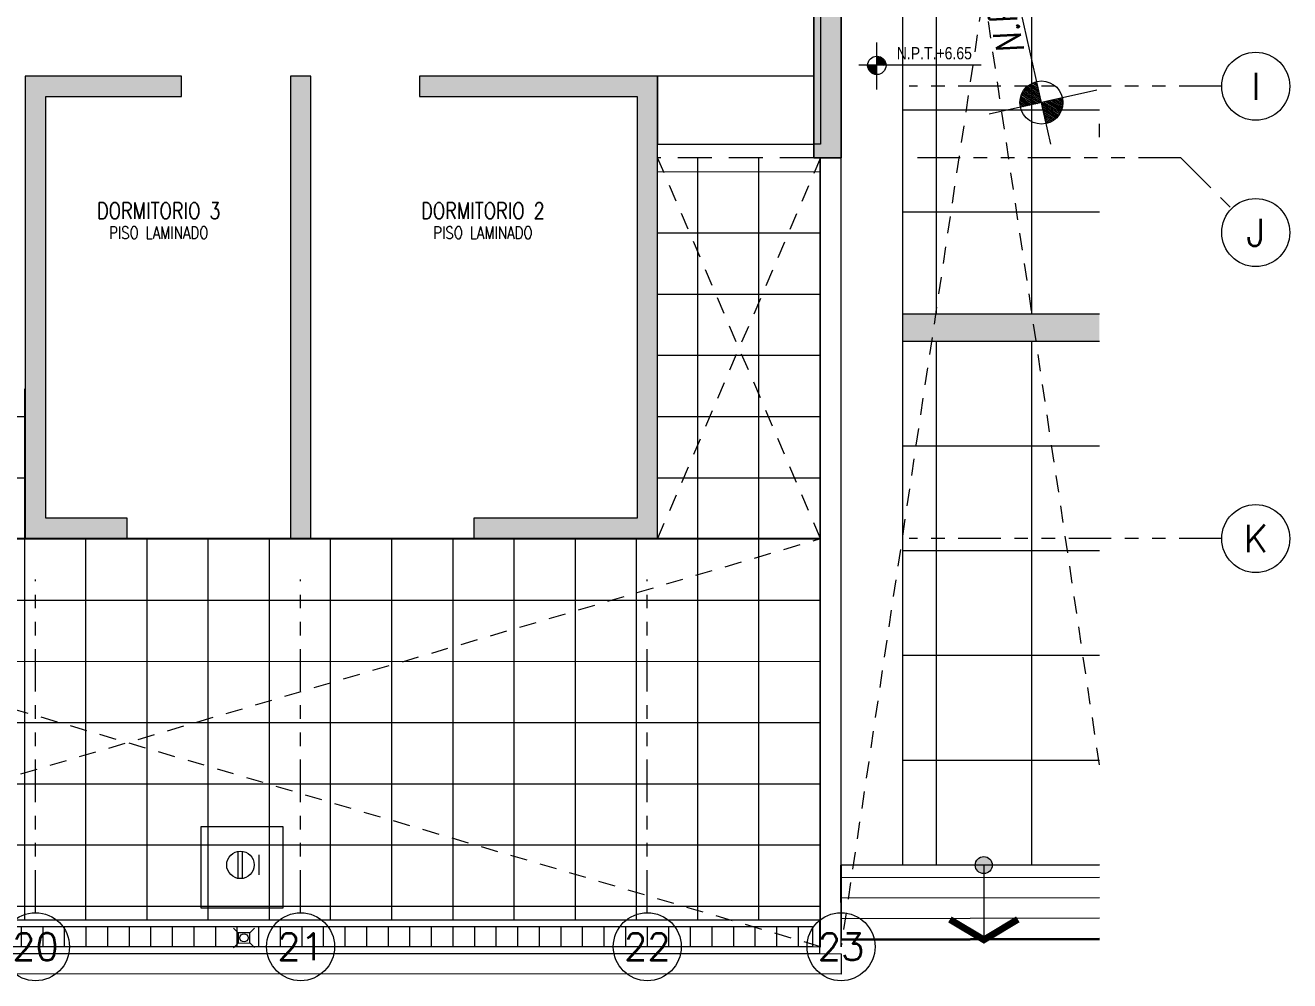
# Model space of a CAD drawing. Header units: millimetres. Extents: x 3765 to 3833, y 1327 to 1657.
# Drawn here: x 3812.52 to 3821.82, y 1478.49 to 1485.51 of the extents above; entities that cross this region are included whole.
import ezdxf
from ezdxf.enums import TextEntityAlignment as Align
from ezdxf.xclip import XClip

# ---------------------------------------------------------------- set-up
doc = ezdxf.new("R2010")
doc.units = ezdxf.units.MM
doc.header["$XCLIPFRAME"] = 2
for name, pattern in [('ACAD_ISO07W100', [3, 0, -3]), ('CONTINUO', [0]), ('HIDDEN2', [0.1875, 0.125, -0.0625]), ('PHANTOM', [63.5, 31.75, -6.35, 6.35, -6.35, 6.35, -6.35]), ('PHANTOM2', [1.25, 0.625, -0.125, 0.125, -0.125, 0.125, -0.125]), ('X-REF_DP_Arquitectura$0$HIDDEN', [0.375, 0.25, -0.125])]:
    doc.linetypes.add(name, pattern=pattern)
doc.layers.get('0').update_dxf_attribs({"color": 251, "lineweight": 9})
for name, color, linetype, lineweight in [('A-02', 251, 'Continuous', 13), ('A-Adoquines', 251, 'Continuous', 13), ('A-EJES', 251, 'PHANTOM', 13), ('A-HATCH', 251, 'Continuous', 13), ('A-MOBILIARIO', 251, 'Continuous', 13), ('A-MURO ALTO', 251, 'Continuous', 13), ('A-MURO BAJO', 251, 'Continuous', 13), ('A-MUROS', 251, 'Continuous', 13), ('A-NIVELES-NPT', 251, 'Continuous', 13), ('A-PROYECCIONES', 251, 'HIDDEN2', 13), ('A-TEXTO-ACABADO PISO', 251, 'Continuous', 13), ('A-TEXTO-AMBIENTE', 251, 'Continuous', 13), ('A_20_Estructuras', 251, 'Continuous', 13), ('A_30_DispositivosSanit', 251, 'Continuous', 13), ('A_50_TextoAmbiente', 251, 'Continuous', 13), ('A_50_TextoIndicaciones', 251, 'Continuous', 13), ('A_50_Vigas', 251, 'X-REF_DP_Arquitectura$0$HIDDEN', 13), ('A_60_HatchEstructuras', 251, 'Continuous', 13)]:
    doc.layers.add(name, color=color, linetype=linetype, lineweight=lineweight)
doc.styles.add('R80', font='ARIALN.TTF', dxfattribs={"height": 2.03})
doc.styles.add('R80-200', font='romans.shx', dxfattribs={"width": 0.8, "oblique": 10, "height": 0.2})
doc.styles.add('ROMANS', font='romans.shx', dxfattribs={"width": 0.8})

# ---------------------------------------------------------------- blocks, each defined once
blk = doc.blocks.new('A$C7e8b7994')
at = {"layer": 'A-HATCH'}
h = blk.add_hatch(dxfattribs=at)
h.set_pattern_fill('_USER', color=256, scale=0.15, angle=77.5, pattern_type=0)
h.set_pattern_definition([(77.5, (11.57107, 84.57677), (-0.146444, 0.032466), [])])
h.paths.add_polyline_path([(10.8067, 83.6708), (11.2618, 85.722), (11.7987, 85.6029), (11.3437, 83.5517)])
at = {"layer": 'A-HATCH', "elevation": 0}
blk.add_lwpolyline([(10.8067, 83.6708), (11.2618, 85.722), (11.7987, 85.6029), (11.3437, 83.5517)], close=True, dxfattribs=at)
blk = doc.blocks.new('SIM NIVEL PLANTA')
at = {"linetype": 'Continuous'}
h = blk.add_hatch(dxfattribs=at)
h.set_pattern_fill('_USER', color=0, scale=0.089997, angle=45, style=0, pattern_type=0)
h.set_pattern_definition([(45, (31854.49523, 23864.84028), (-0.06363728001, 0.06363728001), [])])
h.paths.add_polyline_path([(-17.329, 0), (-15.979, 0, 0.409209), (-17.329, 1.327)])
h.paths.add_polyline_path([(-18.679, 0, 0.004279), (-18.679, -0.023, 0.414214), (-17.329, -1.373), (-17.329, 0)])
at = {"color": 0}
for p, q in [((-17.329, -3.577), (-17.329, 3.344)), ((-2, 0), (-20, 0))]:
    blk.add_line(p, q, dxfattribs=at)
at = {"color": 0, "linetype": 'Continuous'}
blk.add_circle((-17.329, -0.023), 1.35, dxfattribs=at)
at = {"color": 0, "style": 'R80'}
blk.add_attdef('N.P.T.+0.00', text='', height=1.8, dxfattribs=at).set_placement((-8.871, 1.774), align=Align.MIDDLE_CENTER)
blk = doc.blocks.new('TRAZO 2')
at = {"layer": 'A-Adoquines'}
h = blk.add_hatch(color=8, dxfattribs=at)
h.dxf.hatch_style = 1
h.paths.add_polyline_path([(47.3177, 117.0351), (47.5129, 116.9913), (47.8728, 118.5982), (47.6777, 118.6419)])
h.paths.add_polyline_path([(51.904, 116.0075), (52.0992, 115.9637), (52.4593, 117.5715), (52.2642, 117.6152)])
h.paths.add_polyline_path([(56.4903, 114.9799), (56.6853, 114.9362), (57.0458, 116.5449), (56.8507, 116.5886)])
for p, q in [((60.9213, 115.6774, 0), (43.9202, 119.4829, 0)), ((47.3177, 117.0351, 0), (47.6782, 118.6441, 0)), ((47.5129, 116.9913, 0), (47.8733, 118.6004, 0))]:
    blk.add_line(p, q)
at = {"elevation": 0}
blk.add_lwpolyline([(43.5633, 117.8752), (44.0184, 119.9253), (43.4815, 120.0445), (43.0264, 117.9944)], close=True, dxfattribs=at)
at = {"layer": 'A-HATCH'}
for p, q in [((44.3126, 117.7098, 0), (44.673, 119.3188, 0)), ((45.0639, 117.5415, 0), (45.4244, 119.1505, 0)), ((45.8153, 117.3732, 0), (46.1757, 118.9822, 0)), ((46.5667, 117.2049, 0), (46.9271, 118.8139, 0)), ((48.2448, 116.8274, 0), (48.6052, 118.4364, 0)), ((48.9766, 116.6635, 0), (49.3371, 118.2726, 0))]:
    blk.add_line(p, q, dxfattribs=at)
at = {"layer": 'A-HATCH', "elevation": 0}
for points in [[(47.6235, 118.4001), (43.8666, 119.2416)], [(47.4705, 117.717), (43.7149, 118.5583)], [(52.2099, 117.3728), (47.8187, 118.3564)], [(52.0569, 116.6897), (47.6657, 117.6733)]]:
    blk.add_lwpolyline(points, dxfattribs=at)
blk = doc.blocks.new('A$C9f73720c')
at = {"layer": 'A-PROYECCIONES', "linetype": 'Continuous'}
h = blk.add_hatch(color=256, dxfattribs=at)
h.dxf.hatch_style = 1
edge = h.paths.add_edge_path()
edge.add_arc((11.5706, 88.3142), 0.0625, 0, 360)
at = {"layer": 'A-02', "elevation": 0}
blk.add_lwpolyline([(11.5711, 88.3139), (11.0341, 88.4331)], dxfattribs=at)
at = {"layer": 'A-MURO ALTO'}
for points in [[(11.247, 89.6162), (16.9069, 88.3491)], [(11.2138, 89.4699), (16.8742, 88.2027)]]:
    blk.add_lwpolyline(points, dxfattribs=at)
at = {"layer": 'A-MURO BAJO', "ltscale": 0.5, "elevation": 0}
blk.add_lwpolyline([(16.4026, 98.9144), (13.475, 99.5698), (11.2465, 89.6163), (14.1745, 88.9608)], close=True, dxfattribs=at)
at = {"layer": 'A-PROYECCIONES'}
for p, q in [((13.4755, 99.5697), (14.1745, 88.9608)), ((11.247, 89.6162), (16.4026, 98.9144, 0)), ((16.9069, 88.3491), (14.4367, 90.1318, 0)), ((24.4666, 84.3513), (11.2138, 89.4699)), ((14.1745, 88.9608), (17.169, 89.5201, 0)), ((10.7556, 87.4203), (24.9249, 86.4007, 0))]:
    blk.add_line(p, q, dxfattribs=at)
at = {"layer": 'A-PROYECCIONES', "linetype": 'Continuous', "const_width": 0.05, "elevation": 0}
blk.add_lwpolyline([(11.1264, 88.1565), (11.0341, 88.4331), (11.2347, 88.6446)], dxfattribs=at)
at = {"layer": 'A-PROYECCIONES', "linetype": 'Continuous'}
blk.add_circle((11.5706, 88.3142, 0), 0.0625, dxfattribs=at)
blk.add_blockref('A$C7e8b7994', (0, 3.7372, 0))
at = {"rotation": 0.00873130886672623}
blk.add_blockref('TRAZO 2', (-32.2017, -30.593, 0), dxfattribs=at)
at = {"layer": 'A_50_TextoIndicaciones'}
ref = blk.add_blockref('SIM NIVEL PLANTA', (18.9789, 86.6783, 0), dxfattribs=dict(at, xscale=0.1171875000000001, yscale=0.1171875000000001, zscale=0.1171875000000001))
ref.add_attrib('N.P.T.+0.00', 'N.P.T.=+5.25', dxfattribs={"layer": '0', "height": 0.2, "rotation": 0, "style": 'R80-200', "oblique": 10, "width": 0.8}).set_placement((18.0688, 86.9144, 0), align=Align.TOP_CENTER)
blk = doc.blocks.new('ESTRUC_P1')
at = {"layer": 'A_60_HatchEstructuras'}
h = blk.add_hatch(color=256, dxfattribs=at)
h.dxf.hatch_style = 1
h.paths.add_polyline_path([(44.25, -4.45), (45.6, -4.45), (45.6, -5.5), (45.75, -5.5), (45.75, -4.3), (43.6, -4.3), (43.6, -4.45), (44.05, -4.45), (44.05, -6.05), (44.25, -6.05)], flags=17)
h.paths.add_polyline_path([(48.7, -2.8), (48.5, -2.8), (48.5, -6.85), (45.75, -6.85), (45.75, -6.25), (45.6, -6.25), (45.6, -6.85), (42.85, -6.85), (42.85, -4.3), (42.7, -4.3), (42.7, -6.85), (39.8499, -6.85), (39.8499, -7), (42.7, -7), (42.7, -9.55), (42.85, -9.55), (42.85, -7), (45.6, -7), (45.6, -7.6), (45.75, -7.6), (45.75, -7), (48.5, -7), (48.5, -11.05), (48.7, -11.05)])
h.paths.add_polyline_path([(44.25, -7.8), (44.05, -7.8), (44.05, -9.4), (43.6, -9.4), (43.6, -9.55), (45.75, -9.55), (45.75, -8.35), (45.6032, -8.35), (45.6, -8.35), (45.6, -9.4), (44.25, -9.4)], flags=17)
h = blk.add_hatch(color=256, dxfattribs=at)
h.dxf.hatch_style = 1
h.paths.add_polyline_path([(47.35, -10.45), (45.6, -10.45), (45.6, -10.6), (47.2, -10.6), (47.2, -13.7), (46, -13.7), (46, -13.85), (47.35, -13.85)])
h.paths.add_polyline_path([(43.85, -10.45), (42.7, -10.45), (42.7, -13.85), (43.45, -13.85), (43.45, -13.7), (42.85, -13.7), (42.85, -10.6), (43.85, -10.6)])
h.paths.add_polyline_path([(44.8, -10.45), (44.65, -10.45), (44.65, -13.85), (44.8, -13.85)])
at = {"layer": 'A_20_Estructuras'}
for points in [[(48.7, -2.8), (48.5, -2.8), (48.5, -6.85), (45.75, -6.85), (45.75, -6.25), (45.6, -6.25), (45.6, -6.85), (42.85, -6.85), (42.85, -4.3), (42.7, -4.3), (42.7, -6.85), (39.8499, -6.85), (39.8499, -7), (42.7, -7), (42.7, -9.55), (42.85, -9.55), (42.85, -7), (45.6, -7), (45.6, -7.6), (45.75, -7.6), (45.75, -7), (48.5, -7), (48.5, -11.05), (48.7, -11.05)], [(43.85, -10.45), (42.7, -10.45), (42.7, -13.85), (43.45, -13.85), (43.45, -13.7), (42.85, -13.7), (42.85, -10.6), (43.85, -10.6)], [(44.8, -10.45), (44.65, -10.45), (44.65, -13.85), (44.8, -13.85)], [(47.35, -10.45), (45.6, -10.45), (45.6, -10.6), (47.2, -10.6), (47.2, -13.7), (46, -13.7), (46, -13.85), (47.35, -13.85)]]:
    blk.add_lwpolyline(points, close=True, dxfattribs=at)
at = {"layer": 'A_50_Vigas'}
for p, q in [((48.5, -11.05), (47.35, -11.05)), ((43.45, -13.85), (44.65, -13.85)), ((44.8, -13.85), (46, -13.85))]:
    blk.add_line(p, q, dxfattribs=at)
blk = doc.blocks.new('N.03')
at = {"layer": 'A-MUROS'}
for points in [[(23.05, 2.025), (23, 2.025), (23, 1.925), (23.2, 1.925), (23.2, 6.05), (23.2, 10.175), (23, 10.175), (23, 10.075), (23.05, 10.075)], [(23, 5.975), (23.05, 5.975), (23.05, 2.025)]]:
    blk.add_lwpolyline(points, dxfattribs=at)
blk = doc.blocks.new('JUNTA2')
at = {"layer": 'A-MOBILIARIO'}
blk.add_lwpolyline([(21.75, -9.975), (21.75, -10.475), (22.9, -10.475), (22.9, -9.975)], close=True, dxfattribs=at)
at = {"layer": 'A-MUROS', "elevation": 0}
blk.add_lwpolyline([(20.15, -6.375), (22.9, -6.375), (22.9, -2.325), (23.1, -2.325), (23.1, -10.575), (22.9, -10.575), (22.9, -6.525), (20.15, -6.525)], dxfattribs=at)
blk = doc.blocks.new('TF_P1')
at = {"color": 8}
blk.add_blockref('JUNTA2', (26.95, 10.575), dxfattribs=at)
blk.add_blockref('N.03', (26.85, -1.925), dxfattribs=at)
blk = doc.blocks.new('TEXTO AMBIENTES P1')
at = {"layer": 'A-TEXTO-ACABADO PISO', "char_height": 0.09, "attachment_point": 2, "rotation": 359.99998, "style": 'ROMANS'}
for insert in [(43.6818, -11.5569), (46.0658, -11.5569)]:
    blk.add_mtext_dynamic_manual_height_columns('PISO LAMINADO', width=1.20225, gutter_width=12.5, heights=[0], dxfattribs=dict(at, insert=insert))
at = {"layer": 'A-TEXTO-AMBIENTE', "style": 'ROMANS', "width": 0.8}
for s, p in [('DORMITORIO 3', (43.6816, -11.4999)), ('DORMITORIO 2', (46.0659, -11.4999))]:
    blk.add_text(s, height=0.12, dxfattribs=at).set_placement(p, align=Align.CENTER)
blk = doc.blocks.new('Ejes_Torre C 1var')
at = {"layer": 'A-EJES', "linetype": 'PHANTOM2', "ltscale": 0.5}
blk.add_line((52.55, 2.8), (52.9232, 2.4268), dxfattribs=at)
for points in [[(52.85, 3.325), (50.55, 3.325)], [(52.55, 2.8), (50.55, 2.8)], [(52.85, 0), (50.55, 0)], [(44.125, -2.75), (44.125, -0.3)], [(46.075, -2.75), (46.075, -0.3)], [(48.625, -2.75), (48.625, -0.3)], [(50.05, -2.75), (50.05, -0.3)]]:
    blk.add_lwpolyline(points, dxfattribs=at)
at = {"layer": 'A-EJES', "linetype": 'Continuous'}
for centre in [(53.1, 3.325), (53.1, 2.25), (53.1, 0), (44.125, -3), (46.075, -3), (48.625, -3), (50.05, -3)]:
    blk.add_circle(centre, 0.25, dxfattribs=at)
at = {"layer": 'A-EJES', "linetype": 'Continuous', "style": 'ROMANS'}
for s, p in [('I', (53.1, 3.325)), ('J', (53.1, 2.25)), ('K', (53.1, 0))]:
    blk.add_text(s, height=0.2, rotation=0, dxfattribs=at).set_placement(p, align=Align.MIDDLE_CENTER)
for s, p in [('20', (44.125, -3)), ('21', (46.075, -3)), ('22', (48.625, -3)), ('23', (50.05, -3))]:
    blk.add_text(s, height=0.2, dxfattribs=at).set_placement(p, align=Align.MIDDLE_CENTER)
blk = doc.blocks.new('NIVELES')
at = {"layer": 'A-NIVELES-NPT'}
ref = blk.add_blockref('SIM NIVEL PLANTA', (24.1793, -9.8961, 0), dxfattribs=dict(at, xscale=0.05, yscale=0.05, zscale=0.05))
ref.add_attrib('N.P.T.+0.00', 'N.P.T.+6.65', dxfattribs={"layer": '0', "height": 0.09, "style": 'R80'}).set_placement((23.7358, -9.8075, 0), align=Align.MIDDLE_CENTER)
blk = doc.blocks.new('0-sumidero')
for p, q in [((-0.0421, 0.0382), (-0.0763, 0.0724)), ((0.0435, 0.0382), (-0.0421, 0.0382)), ((-0.0421, 0.0382), (-0.0421, -0.0369)), ((0.0435, 0.0382), (0.0777, 0.0724)), ((0.0435, -0.0369), (0.0435, 0.0382)), ((-0.0421, -0.0369), (-0.0763, -0.0711)), ((-0.0421, -0.0369), (0.0435, -0.0369)), ((0.0435, -0.0369), (0.0777, -0.0711))]:
    blk.add_line(p, q)
blk.add_circle((0, 0), 0.0303)
blk = doc.blocks.new('sum')
at = {"layer": 'A_30_DispositivosSanit', "rotation": 45.00000007321594}
blk.add_blockref('0-sumidero', (0, 0), dxfattribs=at)
blk = doc.blocks.new('R')
at = {"layer": 'A_30_DispositivosSanit', "linetype": 'Continuous'}
for p, q in [((-0.0083, -0.0497), (-0.0083, 0.0497)), ((0.0083, -0.0497), (0.0083, 0.0497)), ((0.0694, -0.0367), (0.0694, 0.0367))]:
    blk.add_line(p, q, dxfattribs=at)
blk.add_circle((0, 0), 0.0504, dxfattribs=at)
blk = doc.blocks.new('IS-pluviales_26.03.2025')
at = {"layer": 'A_30_DispositivosSanit', "linetype": 'CONTINUO'}
h = blk.add_hatch(dxfattribs=at)
h.set_pattern_fill('ANSI31', color=256, scale=0.05, angle=45)
h.set_pattern_definition([(90, (475.40997, -195366.45399), (-0.15875, 0), [])])
h.paths.add_polyline_path([(-8.9497, -16.6521), (1.1418, -16.6522), (1.1418, -16.8022), (-8.9497, -16.8021)])
at = {"layer": 'A_30_DispositivosSanit', "elevation": 0}
blk.add_lwpolyline([(-2.7557, -16.5178), (-3.3557, -16.5178), (-3.3557, -15.9178), (-2.7557, -15.9178)], close=True, dxfattribs=at)
at = {"layer": 'A_30_DispositivosSanit', "linetype": 'CONTINUO', "elevation": 0}
for points in [[(-8.9997, -16.6021), (1.1918, -16.6022), (1.1918, -16.8522), (-8.9997, -16.8521)], [(-8.9497, -16.6521), (1.1418, -16.6522), (1.1418, -16.8022), (-8.9497, -16.8021)]]:
    blk.add_lwpolyline(points, close=True, dxfattribs=at)
at = {"layer": 'A_30_DispositivosSanit', "linetype": 'Continuous', "xscale": 2, "yscale": 2, "zscale": 2}
blk.add_blockref('R', (-3.0668, -16.1994, 0), dxfattribs=at)
at = {"layer": 'A_30_DispositivosSanit', "rotation": 135.4214501941968}
blk.add_blockref('sum', (-3.0401, -16.7351, 0), dxfattribs=at)

msp = doc.modelspace()

# ---------------------------------------------------------------- hatches: boundary and pattern name
at = {"layer": 'A-HATCH'}
h = msp.add_hatch(dxfattribs=at)
h.set_pattern_fill('_USER', color=256, scale=0.45, angle=0.00187, double=1, pattern_type=0)
h.set_pattern_definition([(0.0018682055, (8043728.7088, 1569050.2382), (-1.4672852e-05, 0.44999999976), []), (90.0018682055, (8043728.7088, 1569050.2382), (-0.44999999976, -1.4672852e-05), [])])
h.paths.add_polyline_path([(3808.172, 1481.7379), (3808.1686, 1478.9363), (3818.3685, 1478.9361), (3818.3724, 1484.5379), (3817.1719, 1484.5353), (3817.1722, 1481.7352), (3812.5221, 1481.7366), (3812.5221, 1482.8379), (3809.8221, 1482.8379), (3809.8221, 1481.7379)])

# ---------------------------------------------------------------- next in the draw order: block references
at = {"color": 7, "linetype": 'ACAD_ISO07W100', "ltscale": 5, "true_color": 0xffffff}
ref = msp.add_blockref('A$C9f73720c', (3908.2809, 1487.3354), dxfattribs=dict(at, rotation=102.6156181418625))
XClip(ref).set_block_clipping_path([(22.1542253106, 140.4101169162), (10.3600901397, 87.7136669306), (29.6608346476, 83.3939150368), (41.4549698184, 136.0903650224)])

# ---------------------------------------------------------------- next in the draw order: linework, layer by layer
at = {"layer": 'A-MUROS'}
msp.add_lwpolyline([(3795.3221, 1478.6878), (3818.5218, 1478.6864), (3818.5221, 1478.5364), (3768.4721, 1478.5395), (3768.4721, 1478.7395)], dxfattribs=at)

# ---------------------------------------------------------------- next in the draw order: block references
at = {"color": 251}
msp.add_blockref('ESTRUC_P1', (3769.8221, 1495.5876), dxfattribs=at)

# ---------------------------------------------------------------- next in the draw order: block references
msp.add_blockref('TF_P1', (3768.4721, 1484.5379), dxfattribs=at)

# ---------------------------------------------------------------- next in the draw order: block references
msp.add_blockref('NIVELES', (3795.4725, 1495.1136, 0))
at = {"layer": 'A-MUROS', "color": 3}
msp.add_blockref('Ejes_Torre C 1var', (3768.4721, 1481.7379), dxfattribs=at)
at = {"layer": 'A_30_DispositivosSanit'}
msp.add_blockref('IS-pluviales_26.03.2025', (3817.1711, 1495.5383, 0), dxfattribs=at)
at = {"layer": 'A_50_TextoAmbiente'}
msp.add_blockref('TEXTO AMBIENTES P1', (3769.8221, 1495.5879), dxfattribs=at)

doc.saveas('drawing.dxf')
